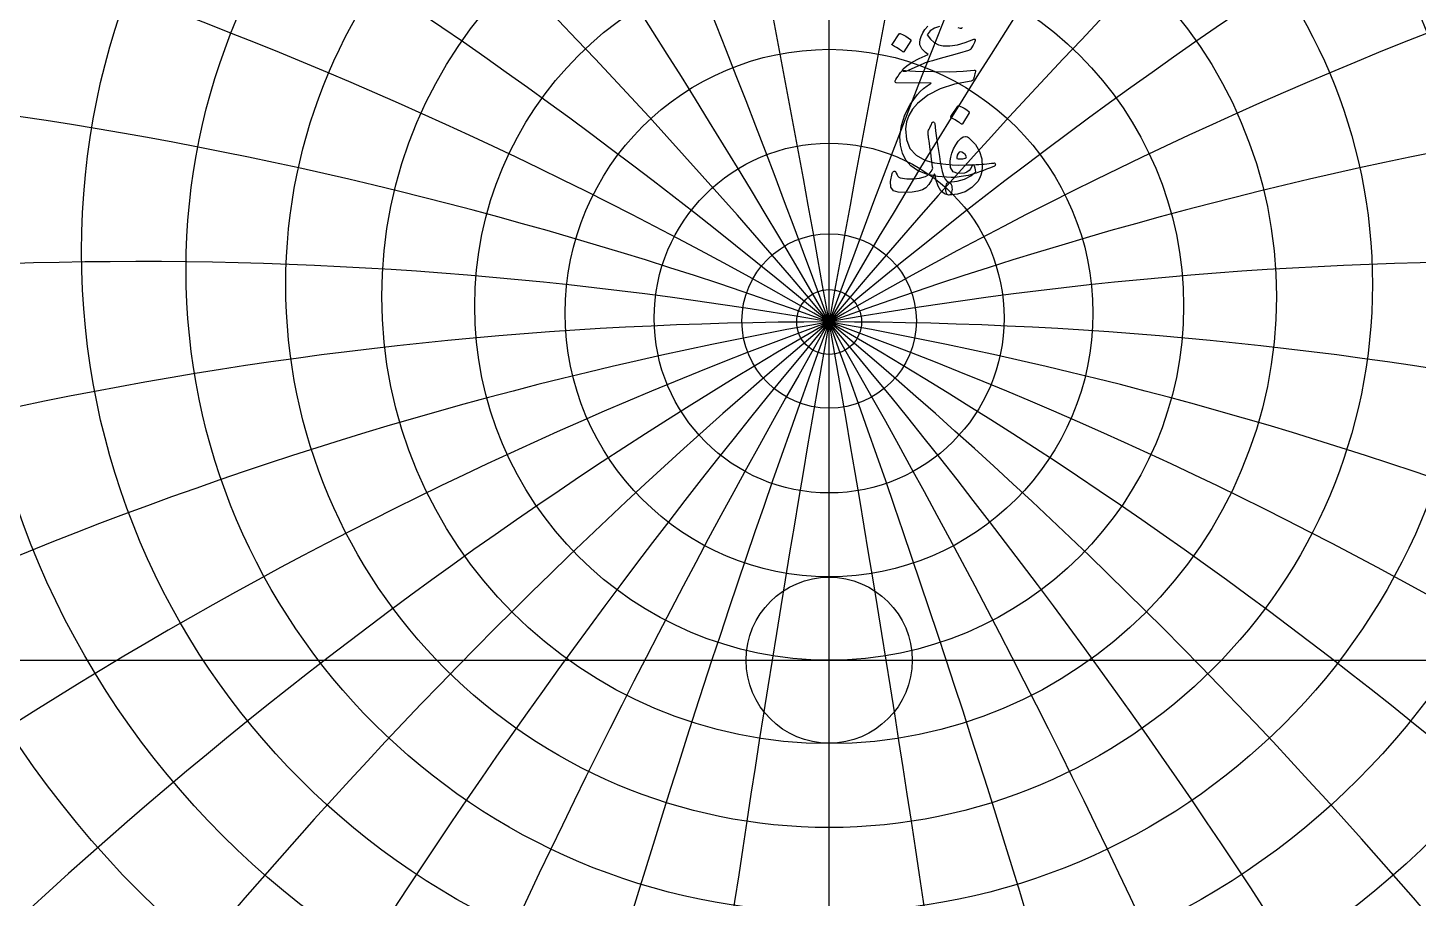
# Model space of a CAD drawing. Header units: millimetres. Extents: x -62 to 62, y -62 to 63.
# Drawn here: x -20.01 to 14.71, y -5.95 to 15.8 of the extents above; entities that cross this region are included whole.
import ezdxf

# ---------------------------------------------------------------- set-up
doc = ezdxf.new("R2010")
doc.units = ezdxf.units.MM
for name, color, linetype in [('CUT_INNER', 6, 'Continuous'), ('ENGRAVE', 7, 'Continuous'), ('ENGRAVE_FINE', 8, 'Continuous'), ('TEXT', 5, 'Continuous')]:
    doc.layers.add(name, color=color, linetype=linetype)

msp = doc.modelspace()

# ---------------------------------------------------------------- linework, layer by layer
at = {"layer": 'CUT_INNER'}
msp.add_circle((0, 0), 2.075, dxfattribs=at)
at = {"layer": 'ENGRAVE'}
for points in [[(0, -60.75), (0, 60.75)], [(-60.75, 0), (60.75, 0)]]:
    msp.add_lwpolyline(points, dxfattribs=at)
for centre, radius in [((0, 0), 60.75), ((0, 15.8873), 38.8464), ((0, 14.4227), 34.6846), ((0, 13.2299), 30.935), ((0, 0), 39.7663), ((0, 12.2507), 27.5156), ((0, 11.4424), 24.3633), ((0, 10.7734), 21.4287), ((0, 10.2197), 18.6723), ((0, 0), 26.0306), ((0, 9.7631), 16.0615), ((0, 9.3897), 13.5693), ((0, 9.0889), 11.173), ((0, 8.8526), 8.8526), ((0, 8.6745), 6.5904), ((0, 8.5502), 4.3706), ((0, 8.4769), 2.1785), ((0, 8.4526), 0.81)]:
    msp.add_circle(centre, radius, dxfattribs=at)
for centre, radius, start, end in [((0, 17.7051), 43.5296, 105.92162, 74.07838), ((-4.9355, 18.4195), 44.1021, 139.75485, 270.86153), ((4.9355, 18.4195), 44.1021, 269.13847, 40.24515), ((-10.9491, 18.9644), 45.3971, 174.65682, 279.54217), ((10.9491, 18.9644), 45.3971, 260.45783, 5.34318), ((0, -89.3166), 97.7692, 66, 114), ((0, -89.3166), 97.7692, 66, 114)]:
    msp.add_arc(centre, radius, start, end, dxfattribs=at)
at = {"layer": 'ENGRAVE_FINE'}
for centre, radius, start, end in [((-554.4766, -89.3166), 563.0302, 6.503619, 15.341957), ((-554.4766, -89.3166), 563.0302, 6.503619, 15.341957), ((554.4766, -89.3166), 563.0302, 164.658043, 173.496381), ((554.4766, -89.3166), 563.0302, 164.658043, 173.496381), ((-268.6186, -89.3166), 285.8579, 13.064756, 30.381405), ((-268.6186, -89.3166), 285.8579, 13.064756, 30.381405), ((268.6186, -89.3166), 285.8579, 149.618595, 166.935244), ((268.6186, -89.3166), 285.8579, 149.618595, 166.935244), ((-169.3412, -89.3166), 195.5384, 19.742202, 44.842633), ((-169.3412, -89.3166), 195.5384, 19.742202, 44.842633), ((169.3412, -89.3166), 195.5384, 135.157367, 160.257798), ((169.3412, -89.3166), 195.5384, 135.157367, 160.257798), ((-116.5168, -89.3166), 152.1018, 26.597292, 58.53821), ((-116.5168, -89.3166), 152.1018, 26.597292, 58.53821), ((116.5168, -89.3166), 152.1018, 121.46179, 153.402708), ((116.5168, -89.3166), 152.1018, 121.46179, 153.402708), ((-82.0381, -89.3166), 127.6286, 33.695116, 71.360537), ((-82.0381, -89.3166), 127.6286, 33.695116, 71.360537), ((82.0381, -89.3166), 127.6286, 108.639463, 146.304884), ((82.0381, -89.3166), 127.6286, 108.639463, 146.304884), ((-56.4471, -89.3166), 112.8941, 41.105625, 83.276844), ((-56.4471, -89.3166), 112.8941, 41.105625, 83.276844), ((56.4471, -89.3166), 112.8941, 96.723156, 138.894375), ((56.4471, -89.3166), 112.8941, 96.723156, 138.894375), ((-35.5851, -89.3166), 104.0438, 48.904494, 94.311228), ((-35.5851, -89.3166), 104.0438, 48.904494, 94.311228), ((35.5851, -89.3166), 104.0438, 85.688772, 131.095506), ((35.5851, -89.3166), 104.0438, 85.688772, 131.095506), ((-17.2393, -89.3166), 99.2774, 57.173494, 104.525), ((-17.2393, -89.3166), 99.2774, 57.173494, 104.525), ((17.2393, -89.3166), 99.2774, 75.475, 122.826506), ((17.2393, -89.3166), 99.2774, 75.475, 122.826506)]:
    msp.add_arc(centre, radius, start, end, dxfattribs=at)
at = {"layer": 'TEXT'}
for points in [[(1.7497, 15.6517), (1.7542, 15.6562), (1.7604, 15.6589), (1.7685, 15.6598), (1.7784, 15.6589), (1.8482, 15.6306), (1.914, 15.596), (1.9758, 15.5551), (2.0335, 15.508), (2.0391, 15.5008), (2.0416, 15.4936), (2.0409, 15.4864), (2.0371, 15.4792), (1.8682, 15.2062), (1.8619, 15.1997), (1.8539, 15.1981), (1.844, 15.2015), (1.8323, 15.2098), (1.8222, 15.217), (1.8063, 15.2277), (1.7845, 15.2421), (1.7569, 15.2601), (1.7229, 15.2816), (1.6823, 15.3068), (1.6349, 15.3355), (1.5808, 15.3678), (1.5736, 15.3732), (1.57, 15.3786), (1.57, 15.384), (1.5736, 15.3894)], [(2.1538, 14.7232), (2.6148, 14.707), (3.0134, 14.7053), (3.3496, 14.7178), (3.6233, 14.7448), (3.6317, 14.7458), (3.639, 14.7452), (3.6452, 14.7431), (3.6502, 14.7394), (3.6539, 14.7343), (3.6561, 14.7282), (3.6566, 14.7209), (3.6556, 14.7124), (3.6485, 14.6797), (3.6417, 14.6496), (3.6351, 14.6222), (3.6287, 14.5975), (3.6225, 14.5755), (3.6165, 14.5562), (3.6108, 14.5395), (3.6053, 14.5256), (3.5936, 14.5034), (3.5802, 14.487), (3.5649, 14.4764), (3.5478, 14.4717), (3.1329, 14.3965), (2.7718, 14.2786), (2.4646, 14.1181), (2.2113, 13.9148), (2.0833, 13.7687), (1.9904, 13.614), (1.9324, 13.4507), (1.9095, 13.2789), (1.9315, 13.0093), (2.0191, 12.7894), (2.1723, 12.6194), (2.391, 12.4993), (2.5044, 12.4629), (2.629, 12.4328), (2.7648, 12.409), (2.9119, 12.3915), (3.07, 12.3801), (3.2389, 12.3745), (3.4185, 12.3747), (3.6089, 12.3807), (3.6766, 12.3846), (3.7432, 12.3888), (3.8086, 12.3935), (3.873, 12.3987), (3.9357, 12.4043), (3.9965, 12.4104), (4.0552, 12.4169), (4.1119, 12.4239), (4.1292, 12.4248), (4.1415, 12.4203), (4.1489, 12.4104), (4.1514, 12.3951), (4.1501, 12.3774), (4.146, 12.3637), (4.1393, 12.354), (4.1299, 12.3484), (4.0284, 12.3055), (3.9323, 12.2667), (3.8415, 12.2319), (3.7562, 12.2011), (3.6765, 12.1742), (3.6026, 12.1508), (3.5346, 12.1311), (3.4724, 12.1149), (3.4139, 12.103), (3.357, 12.0924), (3.3016, 12.0832), (3.2478, 12.0754), (3.1954, 12.0693), (3.1441, 12.0655), (3.0939, 12.0639), (3.0448, 12.0646), (2.7098, 12.0906), (2.4305, 12.1472), (2.2068, 12.2343), (2.0389, 12.352), (1.9156, 12.4991), (1.8296, 12.6709), (1.7809, 12.8673), (1.7694, 13.0885), (1.8047, 13.3629), (1.8889, 13.6292), (2.022, 13.8875), (2.2041, 14.1376), (2.2753, 14.2133), (2.3559, 14.2858), (2.446, 14.3552), (2.5455, 14.4214), (1.676, 14.4286), (1.6551, 14.4376), (1.6464, 14.4538), (1.6497, 14.4771), (1.6652, 14.5077), (1.6944, 14.5521), (1.7209, 14.5921), (1.7447, 14.6276), (1.7658, 14.6585), (1.7842, 14.6848), (1.8, 14.7061), (1.813, 14.7225), (1.8233, 14.734), (1.8467, 14.736), (1.9095, 14.7349), (2.0119, 14.7306), (2.1538, 14.7232)], [(3.2119, 13.8481), (3.2164, 13.8526), (3.2227, 13.8553), (3.2308, 13.8562), (3.2407, 13.8553), (3.3105, 13.827), (3.3763, 13.7924), (3.438, 13.7515), (3.4957, 13.7044), (3.5014, 13.6972), (3.5038, 13.69), (3.5031, 13.6828), (3.4993, 13.6756), (3.3305, 13.4026), (3.3242, 13.3961), (3.3161, 13.3945), (3.3062, 13.3979), (3.2945, 13.4062), (3.2844, 13.4134), (3.2685, 13.4242), (3.2467, 13.4385), (3.2191, 13.4565), (3.1852, 13.478), (3.1445, 13.5032), (3.0972, 13.5319), (3.0431, 13.5643), (3.0359, 13.5697), (3.0323, 13.5751), (3.0323, 13.5804), (3.0359, 13.5858)], [(2.9892, 11.9439), (3.0152, 11.9314), (3.0359, 11.9116), (3.0511, 11.8847), (3.061, 11.8505), (3.0675, 11.8083), (3.0691, 11.7679), (3.0657, 11.7293), (3.0574, 11.6925), (3.0451, 11.661), (3.0296, 11.6386), (3.0109, 11.6251), (2.9892, 11.6206), (2.8816, 11.6505), (2.7925, 11.7257), (2.7217, 11.8463), (2.6694, 12.0122), (2.6627, 12.0408), (2.6568, 12.0657), (2.6519, 12.0866), (2.6479, 12.1038), (2.6447, 12.1172), (2.6425, 12.1267), (2.6411, 12.1325), (2.6407, 12.1344), (2.6353, 12.1449), (2.6299, 12.1478), (2.6245, 12.1431), (2.6191, 12.1308), (2.558, 11.9929), (2.4898, 11.8847), (2.4143, 11.8061), (2.3317, 11.7571), (2.2118, 11.7194), (2.0712, 11.696), (1.91, 11.6871), (1.7281, 11.6925), (1.6066, 11.73), (1.5404, 11.8209), (1.5294, 11.9653), (1.5736, 12.1631), (1.5837, 12.1869), (1.5961, 12.2044), (1.6107, 12.2156), (1.6275, 12.2206), (1.6441, 12.219), (1.6581, 12.2107), (1.6693, 12.1957), (1.6778, 12.1739), (1.696, 12.1274), (1.7182, 12.0921), (1.7445, 12.0681), (1.7748, 12.0553), (1.9448, 12.0293), (2.1062, 12.0266), (2.2592, 12.0472), (2.4035, 12.0912), (2.4662, 12.124), (2.5176, 12.1685), (2.5578, 12.2246), (2.5868, 12.2924), (2.585, 12.3246), (2.576, 12.3993), (2.5598, 12.5168), (2.5365, 12.6769), (2.5246, 12.7625), (2.514, 12.8399), (2.5048, 12.9089), (2.497, 12.9697), (2.4902, 13.0217), (2.4844, 13.0644), (2.4794, 13.098), (2.4754, 13.1224), (2.472, 13.1596), (2.4727, 13.1924), (2.4774, 13.2207), (2.4862, 13.2445), (2.5001, 13.274), (2.5131, 13.3016), (2.5252, 13.327), (2.5365, 13.3505), (2.5466, 13.3719), (2.5553, 13.3914), (2.5627, 13.4088), (2.5688, 13.4242), (2.5751, 13.4365), (2.5832, 13.4448), (2.5931, 13.4491), (2.6047, 13.4493), (2.6175, 13.4444), (2.6272, 13.4367), (2.6337, 13.4264), (2.6371, 13.4134), (2.659, 13.2296), (2.6815, 13.0555), (2.7048, 12.891), (2.7287, 12.7361), (2.7531, 12.591), (2.7776, 12.4555), (2.8025, 12.3296), (2.8275, 12.2134), (2.8578, 12.1049), (2.8949, 12.0239), (2.9386, 11.9702), (2.9892, 11.9439)], [(3.4023, 13.09), (3.427, 13.0864), (3.4544, 13.0757), (3.4845, 13.0577), (3.5173, 13.0325), (3.6576, 12.883), (3.7553, 12.7146), (3.8103, 12.5273), (3.8227, 12.3212), (3.8117, 12.2139), (3.7894, 12.1182), (3.756, 12.0342), (3.7113, 11.9619), (3.5665, 11.8126), (3.3978, 11.7059), (3.2054, 11.6419), (2.9892, 11.6206), (2.9674, 11.6258), (2.9487, 11.6413), (2.9332, 11.6671), (2.9209, 11.7032), (2.9163, 11.7232), (2.9133, 11.7437), (2.9118, 11.7645), (2.9119, 11.7859), (2.9132, 11.807), (2.9151, 11.8272), (2.9176, 11.8465), (2.9209, 11.8649), (2.9306, 11.8968), (2.9452, 11.9206), (2.9647, 11.9363), (2.9892, 11.9439), (3.1998, 11.9722), (3.3826, 12.0248), (3.5375, 12.1016), (3.6646, 12.2026), (3.6585, 12.2531), (3.6511, 12.2933), (3.6424, 12.3232), (3.6323, 12.3427), (3.6201, 12.3596), (3.6089, 12.3706), (3.5986, 12.3757), (3.5891, 12.3751), (3.5826, 12.3728), (3.5775, 12.3697), (3.5737, 12.3656), (3.5712, 12.3607), (3.5366, 12.2897), (3.4939, 12.235), (3.4432, 12.1963), (3.3844, 12.1739), (3.2135, 12.1606), (3.096, 12.2071), (3.032, 12.3133), (3.0215, 12.4793), (3.0359, 12.5745), (3.0646, 12.6733), (3.1077, 12.7757), (3.1652, 12.8817), (3.2258, 12.9728), (3.2856, 13.0379), (3.3444, 13.077), (3.4023, 13.09)], [(3.2838, 12.702), (3.2481, 12.6919), (3.22, 12.6652), (3.1996, 12.6219), (3.1868, 12.5619), (3.187, 12.5525), (3.1877, 12.5457), (3.1888, 12.5417), (3.1904, 12.5403), (3.2265, 12.5316), (3.2631, 12.5269), (3.3002, 12.5262), (3.3377, 12.5296), (3.3707, 12.5365), (3.3978, 12.5466), (3.4192, 12.5599), (3.4347, 12.5763), (3.3942, 12.634), (3.3556, 12.6742), (3.3188, 12.6969), (3.2838, 12.702)]]:
    msp.add_lwpolyline(points, close=True, dxfattribs=at)
for points in [[(2.7608, 15.8367), (2.6308, 15.793), (2.5255, 15.7236), (2.4449, 15.6286), (2.5306, 15.5156), (2.6263, 15.4319), (2.7318, 15.3773), (2.8472, 15.3519), (3.019, 15.3501), (3.2038, 15.3771), (3.4017, 15.4328), (3.6125, 15.5172), (3.6213, 15.5195), (3.6296, 15.519), (3.6374, 15.5159), (3.6448, 15.51), (3.6448, 15.51), (3.6478, 15.4847), (3.6314, 15.4373), (3.5957, 15.3679), (3.5406, 15.2765), (3.529, 15.2617), (3.5155, 15.2496), (3.5002, 15.2401), (3.4832, 15.2334), (3.2532, 15.1701), (3.0484, 15.113), (2.8688, 15.0623), (2.7143, 15.0178), (2.585, 14.9799), (2.4808, 14.9487), (2.4017, 14.9242), (2.3479, 14.9064), (1.9131, 14.7124), (1.8826, 14.7102), (1.8592, 14.7142), (1.8431, 14.7246), (1.8341, 14.7412), (1.8339, 14.7472), (1.8368, 14.7547), (1.8429, 14.7634), (1.8521, 14.7735), (1.9405, 14.8566), (2.073, 14.9442), (2.2495, 15.0362), (2.47, 15.1328), (2.4101, 15.184), (2.3595, 15.2334), (2.3184, 15.281), (2.2868, 15.3268), (2.2672, 15.3769), (2.2625, 15.4373), (2.2726, 15.508), (2.2976, 15.5891), (2.338, 15.6735), (2.3946, 15.7579), (2.4673, 15.8424)], [(3.3215, 15.8069), (3.3179, 15.7974), (3.31, 15.7887), (3.3008, 15.784), (3.2903, 15.7833), (3.2784, 15.7867), (3.2255, 15.8035)]]:
    msp.add_lwpolyline(points, dxfattribs=at)

doc.saveas('drawing.dxf')
